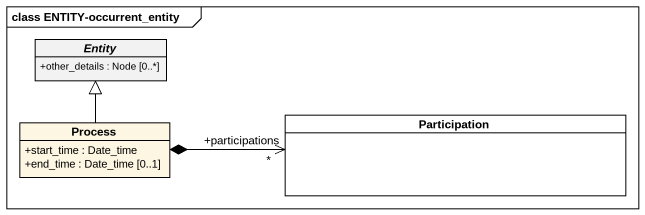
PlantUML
@startuml
mainframe class ENTITY-occurrent_entity
hide circle
hide empty members
skinparam classAttributeIconSize 0
abstract class "Entity" as Entity_ #F2F2F2 {
  +other_details : Node [0..*]
}
class "Process" as Process_ {
  +start_time : Date_time
  +end_time : Date_time [0..1]
}
class Participation #FFFFFF
Process_ -up-|> Entity_
Process_ *-right-> "+participations\n*" Participation
@enduml
